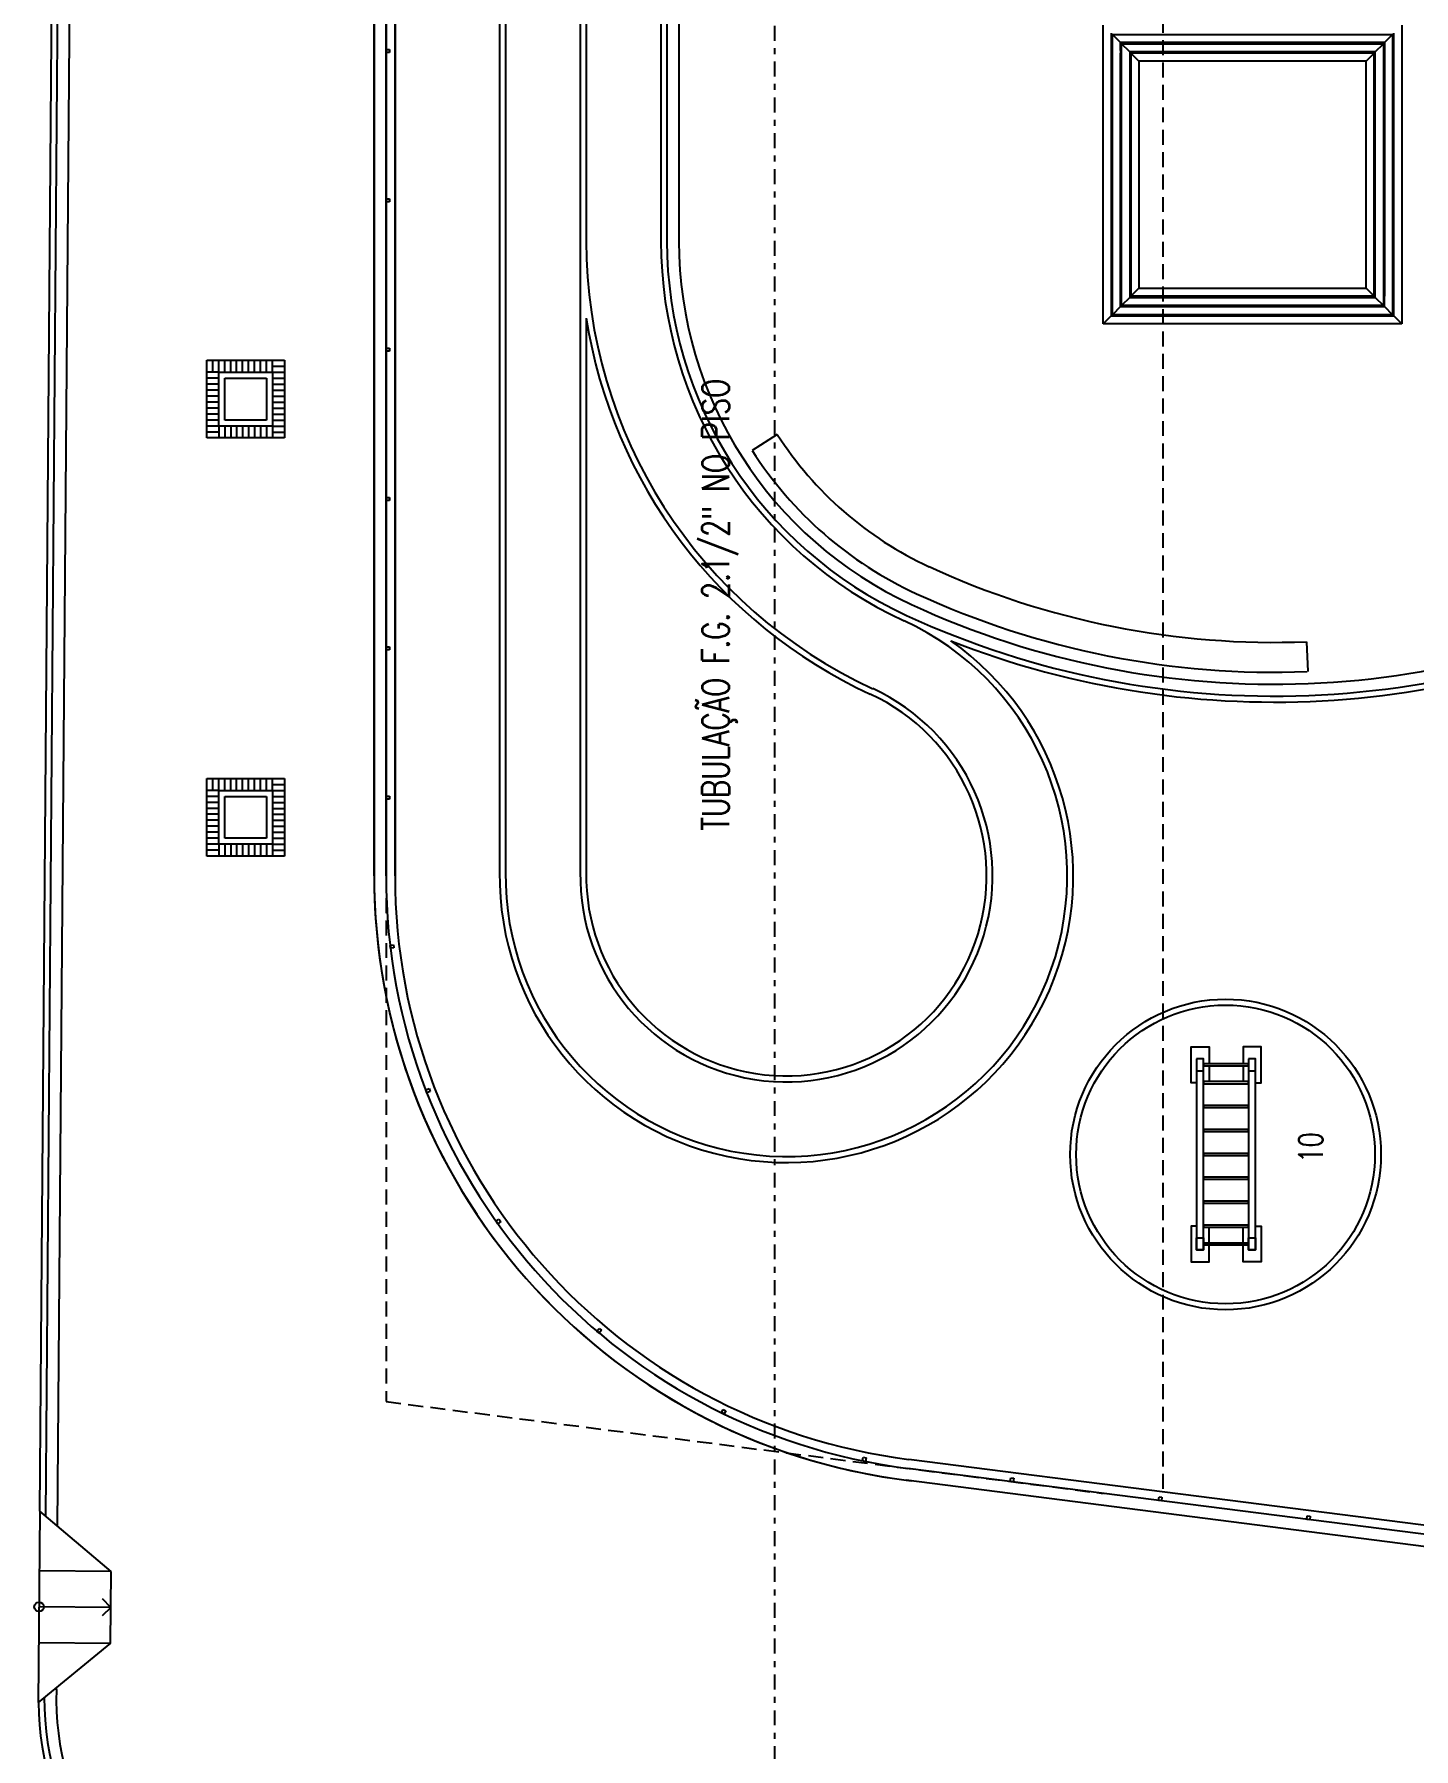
# Model space of a CAD drawing. Header units: millimetres. Extents: x 999 to 1260, y -38 to 225.
# Drawn here: x 1035.06 to 1058.14, y 40.41 to 69.11 of the extents above; entities that cross this region are included whole.
import ezdxf
from ezdxf.enums import TextEntityAlignment as Align

# ---------------------------------------------------------------- set-up
doc = ezdxf.new("R2010")
doc.units = ezdxf.units.MM
for name, pattern in [('CONTINUO', [0]), ('DASHDOT2', [0.5, 0.25, -0.125, 0, -0.125]), ('HIDDEN', [0.375, 0.25, -0.125])]:
    doc.linetypes.add(name, pattern=pattern)
for name, color, linetype in [('I-ARQ', 8, 'Continuous'), ('I-NORMO_ARQ', 9, 'Continuous'), ('I-NORMO_INST', 4, 'Continuous'), ('I-ÁGUA', 5, 'Continuous')]:
    doc.layers.add(name, color=color, linetype=linetype)
doc.styles.add('ROMANS', font='romans', dxfattribs={"oblique": 15})

# ---------------------------------------------------------------- blocks, each defined once
blk = doc.blocks.new('praça')
at = {"layer": 'I-ARQ'}
for p, q in [((1220.246, 55.633), (1217.046, 55.658)), ((1220.162, 55.533), (1296.357, 54.93)), ((1220.246, 55.633), (1296.369, 55.03)), ((1219.993, 55.335), (1296.332, 54.731)), ((1231.212, 51.539), (1231.212, 52.839)), ((1231.212, 52.839), (1232.512, 52.839)), ((1231.312, 52.639), (1231.312, 52.839)), ((1231.412, 52.639), (1231.412, 52.839)), ((1231.412, 52.639), (1231.412, 52.839)), ((1231.512, 52.639), (1231.512, 52.839)), ((1231.612, 52.639), (1231.612, 52.839)), ((1231.712, 52.639), (1231.712, 52.839)), ((1231.812, 52.639), (1231.812, 52.839)), ((1231.912, 52.639), (1231.912, 52.839)), ((1232.012, 52.639), (1232.012, 52.839)), ((1232.112, 52.639), (1232.112, 52.839)), ((1232.212, 52.639), (1232.212, 52.839)), ((1232.312, 52.639), (1232.312, 52.839)), ((1232.312, 52.639), (1232.312, 52.839)), ((1232.512, 52.839), (1232.512, 51.539)), ((1238.212, 51.539), (1238.212, 52.839)), ((1238.212, 52.839), (1239.512, 52.839)), ((1238.312, 52.639), (1238.312, 52.839)), ((1238.412, 52.639), (1238.412, 52.839)), ((1238.412, 52.639), (1238.412, 52.839)), ((1238.512, 52.639), (1238.512, 52.839)), ((1238.612, 52.639), (1238.612, 52.839)), ((1238.712, 52.639), (1238.712, 52.839)), ((1238.812, 52.639), (1238.812, 52.839)), ((1238.912, 52.639), (1238.912, 52.839)), ((1239.012, 52.639), (1239.012, 52.839)), ((1239.112, 52.639), (1239.112, 52.839)), ((1239.212, 52.639), (1239.212, 52.839)), ((1239.312, 52.639), (1239.312, 52.839)), ((1239.312, 52.639), (1239.312, 52.839)), ((1239.512, 52.839), (1239.512, 51.539)), ((1231.412, 52.639), (1231.212, 52.639)), ((1231.412, 52.639), (1231.212, 52.639)), ((1231.412, 52.539), (1231.212, 52.539)), ((1231.412, 51.739), (1231.412, 52.639)), ((1231.412, 52.639), (1232.312, 52.639)), ((1231.512, 51.839), (1231.512, 52.539)), ((1231.512, 52.539), (1232.212, 52.539)), ((1232.212, 52.539), (1232.212, 51.839)), ((1232.312, 52.739), (1232.512, 52.739)), ((1232.312, 52.639), (1232.512, 52.639)), ((1232.312, 52.639), (1232.512, 52.639)), ((1232.312, 52.639), (1232.312, 51.739)), ((1232.312, 52.539), (1232.512, 52.539)), ((1238.412, 52.639), (1238.212, 52.639)), ((1238.412, 52.639), (1238.212, 52.639)), ((1238.412, 52.539), (1238.212, 52.539)), ((1238.412, 51.739), (1238.412, 52.639)), ((1238.412, 52.639), (1239.312, 52.639)), ((1238.512, 51.839), (1238.512, 52.539)), ((1238.512, 52.539), (1239.212, 52.539)), ((1239.212, 52.539), (1239.212, 51.839)), ((1239.312, 52.739), (1239.512, 52.739)), ((1239.312, 52.639), (1239.512, 52.639)), ((1239.312, 52.639), (1239.512, 52.639)), ((1239.312, 52.639), (1239.312, 51.739)), ((1239.312, 52.539), (1239.512, 52.539)), ((1231.412, 52.439), (1231.212, 52.439)), ((1231.412, 52.339), (1231.212, 52.339)), ((1231.412, 52.239), (1231.212, 52.239)), ((1232.312, 52.439), (1232.512, 52.439)), ((1232.312, 52.339), (1232.512, 52.339)), ((1232.312, 52.239), (1232.512, 52.239)), ((1238.412, 52.439), (1238.212, 52.439)), ((1238.412, 52.339), (1238.212, 52.339)), ((1238.412, 52.239), (1238.212, 52.239)), ((1239.312, 52.439), (1239.512, 52.439)), ((1239.312, 52.339), (1239.512, 52.339)), ((1239.312, 52.239), (1239.512, 52.239)), ((1231.412, 52.139), (1231.212, 52.139)), ((1231.412, 52.039), (1231.212, 52.039)), ((1232.312, 52.139), (1232.512, 52.139)), ((1232.312, 52.039), (1232.512, 52.039)), ((1238.412, 52.139), (1238.212, 52.139)), ((1238.412, 52.039), (1238.212, 52.039)), ((1239.312, 52.139), (1239.512, 52.139)), ((1239.312, 52.039), (1239.512, 52.039)), ((1231.412, 51.939), (1231.212, 51.939)), ((1231.412, 51.839), (1231.212, 51.839)), ((1231.412, 51.739), (1231.212, 51.739)), ((1231.412, 51.739), (1231.212, 51.739)), ((1231.312, 51.739), (1231.312, 51.539)), ((1231.412, 51.739), (1231.412, 51.539)), ((1231.412, 51.739), (1231.412, 51.539)), ((1232.312, 51.739), (1231.412, 51.739)), ((1232.212, 51.839), (1231.512, 51.839)), ((1231.512, 51.739), (1231.512, 51.539)), ((1231.612, 51.739), (1231.612, 51.539)), ((1231.712, 51.739), (1231.712, 51.539)), ((1231.812, 51.739), (1231.812, 51.539)), ((1231.912, 51.739), (1231.912, 51.539)), ((1232.012, 51.739), (1232.012, 51.539)), ((1232.112, 51.739), (1232.112, 51.539)), ((1232.212, 51.739), (1232.212, 51.539)), ((1232.312, 51.939), (1232.512, 51.939)), ((1232.312, 51.839), (1232.512, 51.839)), ((1232.312, 51.739), (1232.312, 51.539)), ((1232.312, 51.739), (1232.312, 51.539)), ((1232.312, 51.739), (1232.512, 51.739)), ((1232.312, 51.739), (1232.512, 51.739)), ((1232.412, 51.739), (1232.412, 51.539)), ((1238.412, 51.939), (1238.212, 51.939)), ((1238.412, 51.839), (1238.212, 51.839)), ((1238.412, 51.739), (1238.212, 51.739)), ((1238.412, 51.739), (1238.212, 51.739)), ((1238.312, 51.739), (1238.312, 51.539)), ((1238.412, 51.739), (1238.412, 51.539)), ((1238.412, 51.739), (1238.412, 51.539)), ((1239.312, 51.739), (1238.412, 51.739)), ((1239.212, 51.839), (1238.512, 51.839)), ((1238.512, 51.739), (1238.512, 51.539)), ((1238.612, 51.739), (1238.612, 51.539)), ((1238.712, 51.739), (1238.712, 51.539)), ((1238.812, 51.739), (1238.812, 51.539)), ((1238.912, 51.739), (1238.912, 51.539)), ((1239.012, 51.739), (1239.012, 51.539)), ((1239.112, 51.739), (1239.112, 51.539)), ((1239.212, 51.739), (1239.212, 51.539)), ((1239.312, 51.939), (1239.512, 51.939)), ((1239.312, 51.839), (1239.512, 51.839)), ((1239.312, 51.739), (1239.312, 51.539)), ((1239.312, 51.739), (1239.312, 51.539)), ((1239.312, 51.739), (1239.512, 51.739)), ((1239.312, 51.739), (1239.512, 51.739)), ((1239.412, 51.739), (1239.412, 51.539)), ((1232.512, 51.539), (1231.212, 51.539)), ((1239.512, 51.539), (1238.212, 51.539)), ((1230.883, 50.039), (1357.684, 50.039)), ((1357.684, 50.039), (1230.966, 50.039)), ((1229.669, 49.766), (1229.719, 49.772)), ((1229.676, 49.706), (1229.669, 49.766)), ((1229.726, 49.712), (1229.676, 49.706)), ((1229.719, 49.772), (1229.726, 49.712)), ((1357.891, 49.839), (1230.883, 49.839)), ((1357.891, 49.839), (1230.883, 49.839)), ((1230.883, 49.839), (1357.891, 49.839)), ((1357.746, 49.689), (1230.883, 49.689)), ((1230.883, 49.689), (1357.746, 49.689)), ((1232.166, 49.839), (1232.216, 49.839)), ((1232.166, 49.779), (1232.166, 49.839)), ((1232.216, 49.779), (1232.166, 49.779)), ((1232.216, 49.839), (1232.216, 49.779)), ((1234.666, 49.839), (1234.716, 49.839)), ((1234.666, 49.779), (1234.666, 49.839)), ((1234.716, 49.779), (1234.666, 49.779)), ((1234.716, 49.839), (1234.716, 49.779)), ((1237.166, 49.839), (1237.216, 49.839)), ((1237.166, 49.779), (1237.166, 49.839)), ((1237.216, 49.779), (1237.166, 49.779)), ((1237.216, 49.839), (1237.216, 49.779)), ((1239.666, 49.839), (1239.716, 49.839)), ((1239.666, 49.779), (1239.666, 49.839)), ((1239.716, 49.779), (1239.666, 49.779)), ((1239.716, 49.839), (1239.716, 49.779)), ((1242.166, 49.839), (1242.216, 49.839)), ((1242.166, 49.779), (1242.166, 49.839)), ((1242.216, 49.779), (1242.166, 49.779)), ((1242.216, 49.839), (1242.216, 49.779)), ((1244.666, 49.839), (1244.716, 49.839)), ((1244.666, 49.779), (1244.666, 49.839)), ((1244.716, 49.779), (1244.666, 49.779)), ((1244.716, 49.839), (1244.716, 49.779)), ((1227.251, 49.157), (1227.298, 49.175)), ((1227.273, 49.101), (1227.251, 49.157)), ((1227.32, 49.119), (1227.273, 49.101)), ((1227.298, 49.175), (1227.32, 49.119)), ((1225.059, 47.969), (1225.1, 47.998)), ((1225.094, 47.92), (1225.059, 47.969)), ((1225.135, 47.949), (1225.094, 47.92)), ((1225.1, 47.998), (1225.135, 47.949)), ((1329.621, 47.939), (1230.944, 47.939)), ((1329.621, 47.839), (1230.944, 47.839)), ((1329.653, 46.589), (1230.944, 46.589)), ((1223.229, 46.275), (1223.261, 46.313)), ((1223.275, 46.236), (1223.229, 46.275)), ((1223.261, 46.313), (1223.307, 46.275)), ((1223.307, 46.275), (1223.275, 46.236)), ((1240.219, 46.489), (1230.944, 46.489)), ((1329.728, 46.489), (1241.507, 46.489)), ((1329.728, 45.239), (1241.507, 45.239)), ((1329.728, 45.239), (1241.507, 45.239)), ((1329.728, 45.139), (1241.507, 45.139)), ((1329.728, 44.939), (1241.507, 44.939)), ((1221.875, 44.181), (1221.896, 44.226)), ((1221.896, 44.226), (1221.95, 44.2)), ((1221.95, 44.2), (1221.929, 44.155)), ((1221.929, 44.155), (1221.875, 44.181)), ((1238.273, 43.292), (1238.003, 43.713)), ((1221.08, 41.818), (1221.09, 41.867)), ((1221.139, 41.806), (1221.08, 41.818)), ((1221.09, 41.867), (1221.149, 41.855)), ((1221.149, 41.855), (1221.139, 41.806)), ((1216.392, 6.957), (1220.765, 41.134)), ((1216.616, 7.13), (1220.964, 41.109)), ((1216.765, 7.111), (1221.112, 41.09)), ((1220.738, 39.342), (1220.744, 39.392)), ((1220.797, 39.334), (1220.738, 39.342)), ((1220.744, 39.392), (1220.803, 39.384)), ((1220.803, 39.384), (1220.797, 39.334)), ((1220.42, 36.862), (1220.427, 36.912)), ((1220.48, 36.855), (1220.42, 36.862)), ((1220.427, 36.912), (1220.486, 36.904)), ((1220.486, 36.904), (1220.48, 36.855)), ((1220.103, 34.382), (1220.109, 34.432)), ((1220.162, 34.375), (1220.103, 34.382)), ((1220.109, 34.432), (1220.169, 34.424)), ((1220.169, 34.424), (1220.162, 34.375)), ((1234.801, 34.434), (1234.302, 34.415))]:
    blk.add_line(p, q, dxfattribs=at)
at = {"layer": 'I-ARQ', "linetype": 'Continuous', "ltscale": 3}
for p, q in [((1220.246, 55.633), (1217.046, 55.658)), ((1218.036, 54.45), (1217.046, 55.658)), ((1218.046, 55.65), (1218.036, 54.45)), ((1218.636, 54.445), (1218.646, 55.645)), ((1219.236, 54.441), (1219.246, 55.641)), ((1219.236, 54.441), (1220.246, 55.633)), ((1218.636, 54.445), (1218.496, 54.588)), ((1218.636, 54.445), (1218.779, 54.586)), ((1218.036, 54.45), (1219.236, 54.441))]:
    blk.add_line(p, q, dxfattribs=at)
at = {"layer": 'I-ARQ', "linetype": 'CONTINUO'}
blk.add_line((1217.259, 55.356), (1217.293, 55.356), dxfattribs=at)
at = {"layer": 'I-ARQ', "linetype": 'HIDDEN'}
for p, q in [((1222.081, 49.839), (1220.545, 37.839)), ((1230.883, 49.839), (1222.081, 49.839)), ((1253.121, 36.839), (1220.545, 36.839))]:
    blk.add_line(p, q, dxfattribs=at)
at = {"layer": 'I-ARQ', "ltscale": 10}
for p, q in [((1240.256, 37.704), (1240.121, 37.839)), ((1240.121, 32.839), (1240.121, 37.839)), ((1240.121, 37.839), (1245.121, 37.839)), ((1244.986, 37.704), (1240.256, 37.704)), ((1240.256, 37.704), (1240.256, 32.974)), ((1240.411, 37.549), (1240.276, 37.684)), ((1240.276, 32.994), (1240.276, 37.684)), ((1240.276, 37.684), (1244.966, 37.684)), ((1244.676, 37.839), (1244.811, 37.839)), ((1244.831, 37.839), (1244.966, 37.839)), ((1244.831, 37.549), (1244.966, 37.684)), ((1244.966, 37.684), (1244.966, 32.994)), ((1240.411, 33.304), (1240.411, 37.549)), ((1240.411, 37.549), (1244.656, 37.549)), ((1244.831, 37.549), (1240.411, 37.549)), ((1240.411, 37.549), (1240.411, 33.129)), ((1240.566, 37.394), (1240.431, 37.529)), ((1240.431, 33.149), (1240.431, 37.529)), ((1240.431, 37.529), (1244.811, 37.529)), ((1244.676, 37.394), (1240.566, 37.394)), ((1240.566, 37.394), (1240.566, 33.284)), ((1240.586, 37.374), (1240.721, 37.239)), ((1240.586, 33.304), (1240.586, 37.374)), ((1240.586, 37.374), (1244.656, 37.374)), ((1244.656, 37.374), (1240.586, 37.374)), ((1240.586, 37.374), (1240.586, 33.304)), ((1244.656, 37.374), (1244.521, 37.239)), ((1244.656, 33.304), (1244.656, 37.374)), ((1244.676, 37.394), (1244.811, 37.529)), ((1244.676, 33.284), (1244.676, 37.394)), ((1244.696, 37.549), (1244.831, 37.549)), ((1244.811, 37.529), (1244.811, 33.149)), ((1244.831, 33.129), (1244.831, 37.549)), ((1244.831, 37.549), (1244.831, 33.129)), ((1244.521, 37.239), (1240.721, 37.239)), ((1240.721, 37.239), (1240.721, 33.439)), ((1244.521, 33.439), (1244.521, 37.239)), ((1240.121, 33.304), (1240.121, 33.439)), ((1240.586, 33.304), (1240.721, 33.439)), ((1240.586, 33.304), (1244.656, 33.304)), ((1240.721, 33.439), (1244.521, 33.439)), ((1240.721, 33.439), (1240.721, 33.439)), ((1244.656, 33.304), (1244.521, 33.439)), ((1240.411, 33.129), (1240.276, 32.994)), ((1240.411, 33.129), (1244.831, 33.129)), ((1240.566, 33.284), (1240.431, 33.149)), ((1244.811, 33.149), (1240.431, 33.149)), ((1240.431, 33.149), (1240.431, 33.149)), ((1240.566, 33.284), (1244.676, 33.284)), ((1240.566, 33.284), (1240.566, 33.284)), ((1244.831, 33.129), (1240.586, 33.129)), ((1244.676, 33.284), (1244.811, 33.149)), ((1244.831, 33.129), (1244.966, 32.994)), ((1240.256, 32.974), (1240.121, 32.839)), ((1240.121, 32.839), (1240.121, 32.974)), ((1240.256, 32.839), (1240.121, 32.839)), ((1245.121, 32.839), (1240.121, 32.839)), ((1240.256, 32.974), (1244.986, 32.974)), ((1244.966, 32.994), (1240.276, 32.994))]:
    blk.add_line(p, q, dxfattribs=at)
at = {"layer": 'I-ARQ'}
for points in [[(1225.02, 36.277), (1225.02, 36.367), (1224.42, 36.367), (1224.42, 36.067), (1224.702, 36.067)], [(1227.42, 36.277), (1227.42, 36.367), (1228.02, 36.367), (1228.02, 36.067), (1227.737, 36.067)], [(1224.737, 36.067), (1225.002, 36.067)], [(1227.702, 36.067), (1227.437, 36.067)], [(1225.02, 35.287), (1225.02, 35.197), (1224.42, 35.197), (1224.42, 35.497), (1224.702, 35.497)], [(1224.737, 35.497), (1225.002, 35.497)], [(1227.42, 35.287), (1227.42, 35.197), (1228.02, 35.197), (1228.02, 35.497), (1227.737, 35.497)], [(1227.702, 35.497), (1227.437, 35.497)]]:
    blk.add_lwpolyline(points, dxfattribs=at)
for points in [[(1224.62, 36.277), (1224.82, 36.277), (1224.82, 36.157), (1224.62, 36.157)], [(1227.82, 36.277), (1224.62, 36.277), (1224.62, 36.157), (1227.82, 36.157)], [(1227.82, 36.277), (1227.62, 36.277), (1227.62, 36.157), (1227.82, 36.157)], [(1224.702, 36.157), (1224.737, 36.157), (1224.737, 35.407), (1224.702, 35.407)], [(1225.037, 36.157), (1225.002, 36.157), (1225.002, 35.407), (1225.037, 35.407)], [(1225.437, 36.157), (1225.402, 36.157), (1225.402, 35.407), (1225.437, 35.407)], [(1225.837, 36.157), (1225.802, 36.157), (1225.802, 35.407), (1225.837, 35.407)], [(1226.237, 36.157), (1226.202, 36.157), (1226.202, 35.407), (1226.237, 35.407)], [(1226.637, 36.157), (1226.602, 36.157), (1226.602, 35.407), (1226.637, 35.407)], [(1227.037, 36.157), (1227.002, 36.157), (1227.002, 35.407), (1227.037, 35.407)], [(1227.437, 36.157), (1227.402, 36.157), (1227.402, 35.407), (1227.437, 35.407)], [(1227.737, 36.157), (1227.702, 36.157), (1227.702, 35.407), (1227.737, 35.407)], [(1224.62, 35.407), (1224.82, 35.407), (1224.82, 35.287), (1224.62, 35.287)], [(1227.82, 35.407), (1224.62, 35.407), (1224.62, 35.287), (1227.82, 35.287)], [(1227.82, 35.407), (1227.62, 35.407), (1227.62, 35.287), (1227.82, 35.287)]]:
    blk.add_lwpolyline(points, close=True, dxfattribs=at)
at = {"layer": 'I-ARQ', "linetype": 'Continuous', "ltscale": 3}
blk.add_circle((1218.646, 55.645), 0.0798, dxfattribs=at)
at = {"layer": 'I-ARQ'}
for radius in [2.6, 2.5]:
    blk.add_circle((1226.218, 35.79), radius, dxfattribs=at)
at = {"layer": 'I-ARQ', "linetype": 'CONTINUO'}
for radius, start, end in [(5, 90.7016, 158.1583), (4.9, 89.7602, 159.0352), (4.7, 88.1407, 158.1583)]:
    blk.add_arc((1217.107, 50.658), radius, start, end, dxfattribs=at)
at = {"layer": 'I-ARQ'}
for centre, radius, start, end in [((1230.883, 39.839), 10.2, 89.5343, 173.174), ((1230.883, 39.839), 10.2, 90, 172.7083), ((1230.883, 39.839), 10, 90, 172.7083), ((1230.883, 39.839), 10, 90, 172.7083), ((1230.883, 39.839), 9.85, 90, 172.7083), ((1230.883, 39.839), 9.85, 90, 172.7083), ((1230.883, 43.139), 4.8, 89.2534, 325.0545), ((1230.883, 43.139), 4.7, 89.2534, 335.2321), ((1230.883, 43.139), 3.45, 88.9845, 335.2326), ((1230.883, 43.139), 3.35, 88.9845, 335.2326), ((1241.507, 38.239), 8.35, 98.8773, 155.2409), ((1241.507, 38.239), 8.25, 89.9981, 155.2409), ((1241.507, 38.238), 7.001, 90.0012, 155.2406), ((1241.507, 38.238), 7.001, 90.0012, 155.2406), ((1241.507, 38.238), 6.901, 90.0012, 155.2414), ((1241.507, 38.238), 6.701, 90.0012, 155.2414), ((1241.507, 38.238), 6.501, 122.6213, 155.2414), ((1241.507, 38.238), 6.001, 122.6213, 155.2414), ((1248.581, 34.976), 14.69, 155.2414, 209.2623), ((1248.581, 34.976), 14.49, 155.2414, 209.2623), ((1249.659, 34.479), 15.977, 155.241, 155.2413), ((1248.581, 34.976), 14.29, 155.2414, 182.2176), ((1248.581, 34.976), 13.79, 155.2414, 182.2518), ((1248.581, 34.976), 14.79, 158.5285, 209.2623)]:
    blk.add_arc(centre, radius, start, end, dxfattribs=at)
at = {"layer": 'I-ARQ', "width": 1, "flags": 3}
blk.add_attdef('CODIGO', text='', height=0.024, rotation=360, dxfattribs=at).set_placement((1257.016, 34.844), align=Align.MIDDLE)
at = {"layer": 'I-ARQ', "text_generation_flag": 4, "width": 1, "flags": 3}
blk.add_attdef('CODIGO', text='', height=0.024, rotation=360, dxfattribs=at).set_placement((1258.871, 16.028), align=Align.MIDDLE)
at = {"layer": 'I-ARQ', "style": 'ROMANS', "width": 1}
blk.add_attdef('0.00', (1278.703, -45.867), '', height=0.36, dxfattribs=at)
at = {"layer": 'I-NORMO_ARQ', "style": 'ROMANS', "width": 0.75}
blk.add_text('10', height=0.4, dxfattribs=at).set_placement((1226.334, 34.365), align=Align.MIDDLE_CENTER)

msp = doc.modelspace()

# ---------------------------------------------------------------- linework, layer by layer
at = {"layer": 'I-ÁGUA', "linetype": 'DASHDOT2'}
msp.add_line((1047.448, 32.399), (1047.448, 79.152), dxfattribs=at)

# ---------------------------------------------------------------- block references
at = {"layer": 'I-ARQ', "rotation": 90}
msp.add_blockref('praça', (1090.782, -1175.864), dxfattribs=at)

# ---------------------------------------------------------------- texts
at = {"layer": 'I-NORMO_INST', "style": 'ROMANS', "width": 0.75}
msp.add_text('TUBULAÇÃO F.G. 2.1/2" NO PISO', height=0.45, rotation=90, dxfattribs=at).set_placement((1046.683, 55.774, -31))

doc.saveas('drawing.dxf')
